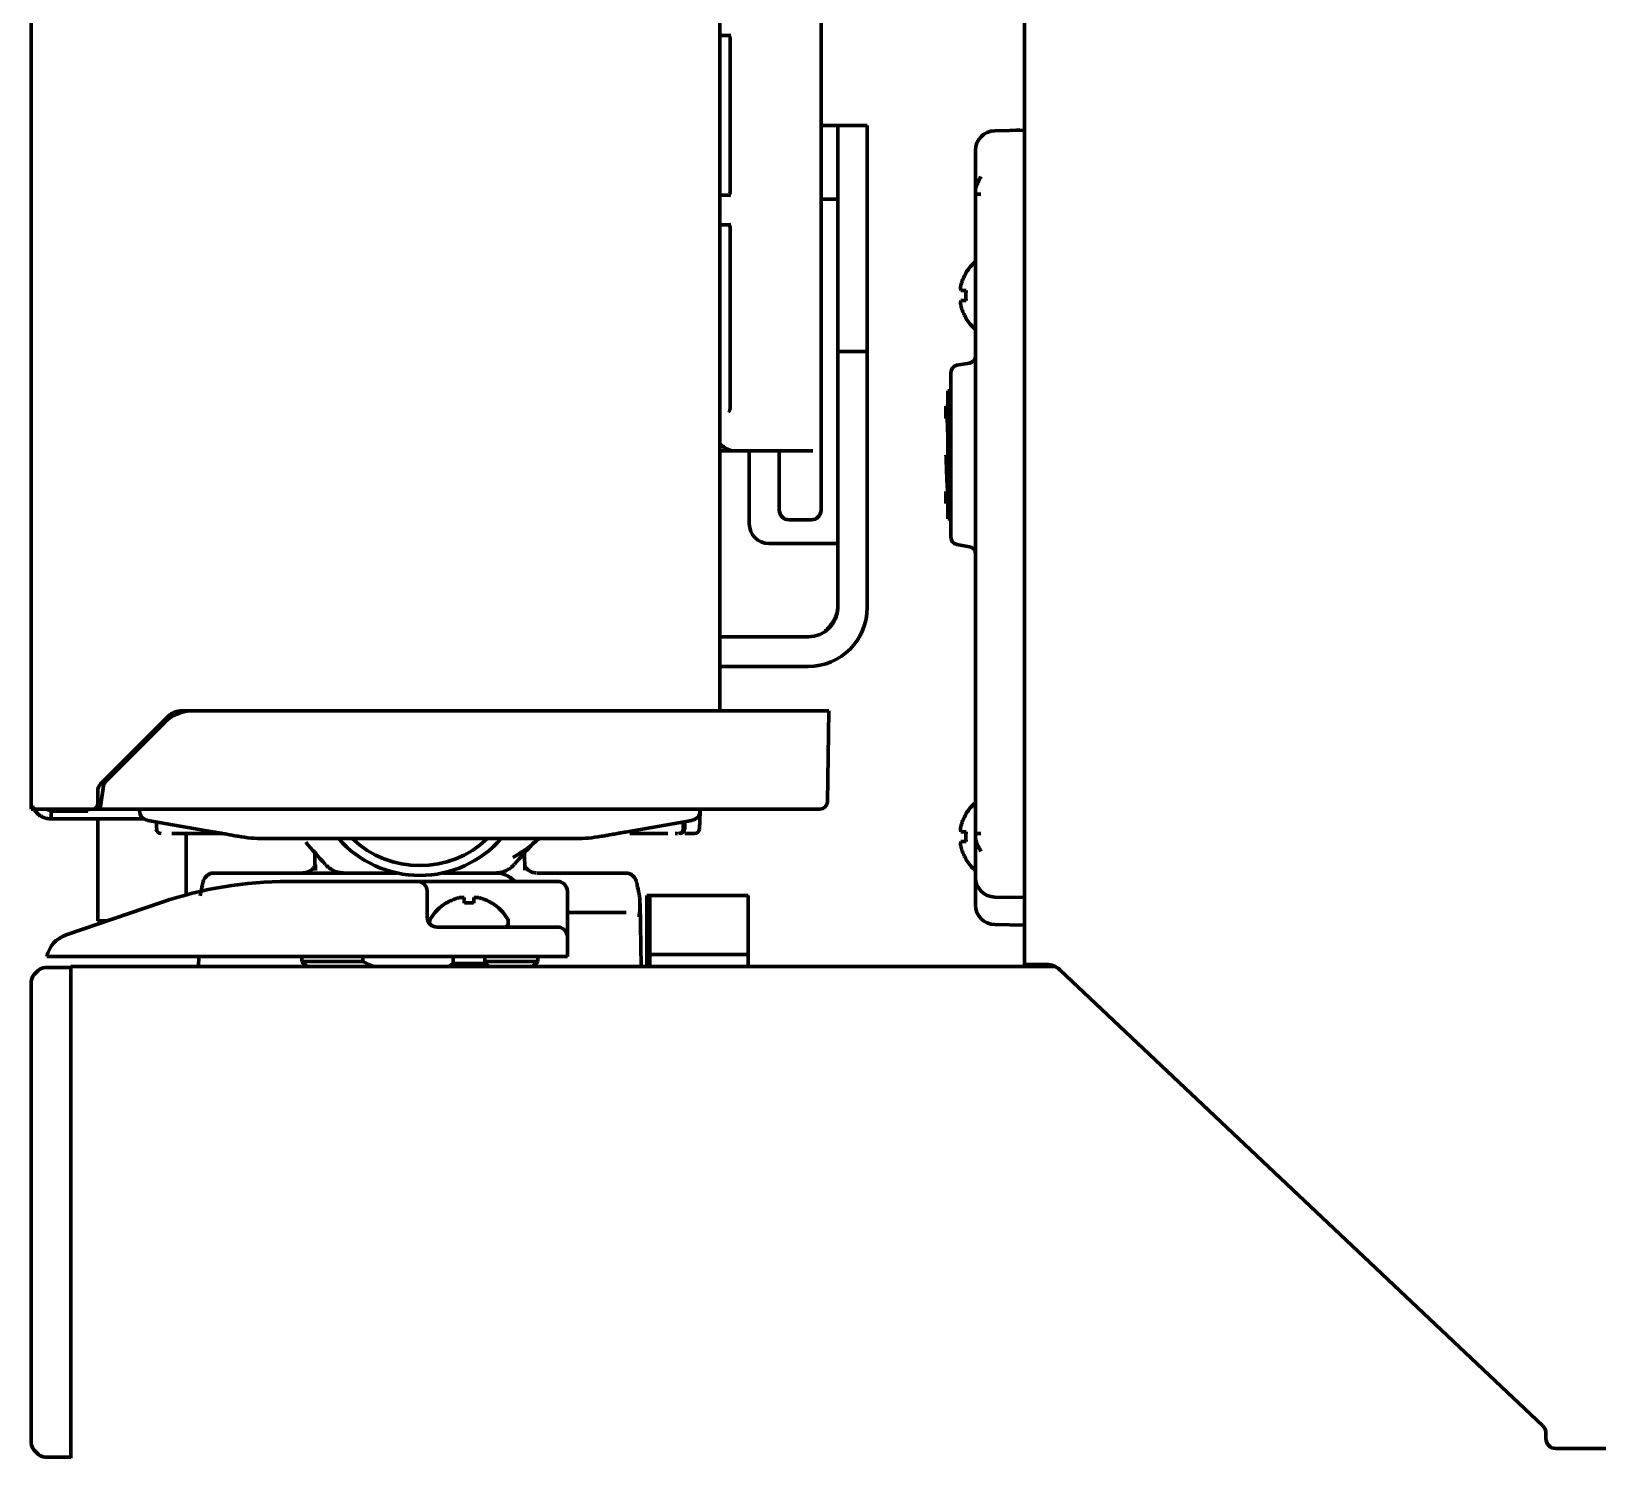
# Model space of a CAD drawing. Header units: inches. Extents: x 904 to 7172, y 213 to 5528.
# Drawn here: x 982.3 to 1141.5, y 1986.8 to 2131.8 of the extents above; entities that cross this region are included whole.
import ezdxf

# ---------------------------------------------------------------- set-up
doc = ezdxf.new("R2010")
doc.units = ezdxf.units.IN

msp = doc.modelspace()

# ---------------------------------------------------------------- linework, layer by layer
at = {"linetype": 'Continuous', "lineweight": 70}
for p, q in [((1083.26, 3702.12), (1083.26, 2036.92)), ((982.26, 2052.72), (982.26, 3700.72)), ((1052.26, 2062.72), (1052.26, 3700.72)), ((1062.56, 2083.12), (1062.56, 2221.12)), ((1053.19, 2131.37), (1052.26, 2131.37)), ((1053.33, 2130.87), (1053.33, 2115.62)), ((1062.56, 2122.22), (1064.26, 2122.22)), ((1064.26, 2117.22), (1064.26, 2122.22)), ((1064.26, 2122.22), (1067.26, 2122.22)), ((1067.26, 2122.22), (1067.26, 2117.22)), ((1080.22, 2121.67), (1083.26, 2121.72)), ((1081.92, 2121.7), (1082.76, 2121.77)), ((1082.76, 2121.77), (1082.76, 2121.71)), ((1078.26, 2114.67), (1078.26, 2119.67)), ((1064.26, 2117.22), (1064.26, 2104.22)), ((1067.26, 2117.22), (1067.26, 2104.22)), ((1052.26, 2115.12), (1053.23, 2115.12)), ((1062.56, 2114.72), (1064.26, 2114.72)), ((1078.26, 2050.77), (1078.26, 2114.67)), ((1053.19, 2112.12), (1052.26, 2112.12)), ((1053.33, 2111.62), (1053.33, 2093.69)), ((1077.28, 2107.22), (1077.31, 2107.22)), ((1064.26, 2099.22), (1064.26, 2104.22)), ((1067.26, 2104.22), (1067.26, 2099.22)), ((1077.31, 2102.62), (1077.28, 2102.62)), ((1064.26, 2099.22), (1067.26, 2099.22)), ((1064.26, 2094.22), (1064.26, 2099.22)), ((1067.26, 2099.22), (1067.26, 2094.22)), ((1077.64, 2098.05), (1076.38, 2097.83)), ((1075.76, 2097.09), (1075.76, 2088.72)), ((1075.46, 2092.2), (1075.46, 2095.22)), ((1075.64, 2095.22), (1075.46, 2095.22)), ((1064.26, 2073.22), (1064.26, 2094.22)), ((1067.26, 2073.22), (1067.26, 2094.22)), ((1075.46, 2093.67), (1075.26, 2093.67)), ((1075.46, 2091.74), (1075.46, 2092.2)), ((1075.46, 2085.7), (1075.46, 2091.74)), ((1053.89, 2089.12), (1052.26, 2089.12)), ((1060.59, 2089.12), (1053.89, 2089.12)), ((1055.26, 2089.12), (1055.26, 2081.72)), ((1058.31, 2089.12), (1058.31, 2083.12)), ((1061.73, 2089.12), (1060.59, 2089.12)), ((1075.76, 2088.72), (1075.76, 2080.35)), ((1075.46, 2085.24), (1075.46, 2085.7)), ((1075.46, 2082.22), (1075.46, 2085.24)), ((1059.31, 2082.12), (1061.13, 2082.12)), ((1061.13, 2082.12), (1061.56, 2082.12)), ((1075.46, 2082.22), (1075.62, 2082.22)), ((1061.26, 2079.72), (1057.26, 2079.72)), ((1061.26, 2079.72), (1064.26, 2079.72)), ((1076.38, 2079.61), (1077.64, 2079.39)), ((1061.26, 2070.22), (1052.26, 2070.22)), ((1061.26, 2067.22), (1052.26, 2067.22)), ((998.67, 2062.72), (997.59, 2062.72)), ((998.67, 2062.72), (1051.48, 2062.72)), ((1054.95, 2062.72), (1051.48, 2062.72)), ((1062.56, 2062.72), (1054.95, 2062.72)), ((1063.36, 2062.72), (1062.56, 2062.72)), ((1063.2, 2053.46), (1063.36, 2062.72)), ((996.17, 2062.14), (989.3, 2055.26)), ((989.98, 2055.69), (995.84, 2061.55)), ((989.01, 2053.22), (989.01, 2054.56)), ((989.36, 2053.46), (989.56, 2054.84)), ((989.36, 2053.46), (989.26, 2052.72)), ((982.26, 2052.72), (984.26, 2052.72)), ((988.51, 2052.72), (984.26, 2052.72)), ((984.26, 2051.72), (984.26, 2052.52)), ((988.01, 2052.52), (984.26, 2052.52)), ((984.26, 2051.72), (993.72, 2051.72)), ((988.01, 2052.72), (988.01, 2052.52)), ((988.51, 2052.72), (989.26, 2052.72)), ((989.01, 2051.72), (989.01, 2041.36)), ((1051.39, 2052.72), (989.26, 2052.72)), ((993.26, 2052.72), (993.26, 2052.53)), ((994.09, 2051.57), (1000.69, 2050.41)), ((1042.83, 2050.41), (1049.43, 2051.57)), ((1050.19, 2050.7), (1050.25, 2052.44)), ((1050.26, 2052.54), (1050.26, 2052.72)), ((1054.21, 2052.72), (1051.39, 2052.72)), ((1052.12, 2052.72), (1052.12, 2052.72)), ((1061.75, 2052.72), (1054.21, 2052.72)), ((1062.45, 2052.72), (1061.75, 2052.72)), ((1077.28, 2052.22), (1077.31, 2052.22)), ((998.01, 2044), (998.01, 2050.22)), ((1003.11, 2049.98), (1003.3, 2049.95)), ((1005.91, 2049.72), (1037.61, 2049.72)), ((1040.22, 2049.95), (1040.41, 2049.98)), ((1048.69, 2050.22), (1049.69, 2050.22)), ((1078.26, 2045.77), (1078.26, 2050.77)), ((1011.1, 2048.27), (1011.08, 2047.04)), ((1032.45, 2046.5), (1032.42, 2048.27)), ((1077.31, 2047.62), (1077.28, 2047.62)), ((1000.84, 2046.22), (1019.43, 2046.22)), ((1021.51, 2045.37), (1008.4, 2045.37)), ((1026.76, 2045.37), (1021.51, 2045.37)), ((1024.09, 2046.22), (1029.5, 2046.22)), ((1035.76, 2045.37), (1026.76, 2045.37)), ((1033.68, 2046.22), (1042.68, 2046.22)), ((1078.26, 2042.97), (1078.26, 2045.68)), ((1022.51, 2041.72), (1022.51, 2044.37)), ((1036.76, 2044.37), (1036.76, 2041.72)), ((1045.16, 2043.92), (1044.86, 2043.92)), ((1044.86, 2043.92), (1044.86, 2036.72)), ((1045.16, 2043.92), (1045.16, 2037.92)), ((1055.16, 2043.92), (1045.16, 2043.92)), ((1055.16, 2037.92), (1055.16, 2043.92)), ((1080.22, 2043.77), (1083.26, 2043.72)), ((995.47, 2043.22), (985.79, 2039.92)), ((1024.46, 2043.17), (1024.46, 2043.2)), ((1029.06, 2043.2), (1029.06, 2043.17)), ((1036.76, 2042.22), (1042.75, 2042.22)), ((1044.26, 2036.72), (1044.15, 2043.08)), ((989.01, 2041.36), (989.5, 2041.18)), ((990.01, 2041.36), (989.01, 2041.36)), ((1022.76, 2041.32), (1022.76, 2041.12)), ((1022.76, 2041.12), (1022.77, 2041.05)), ((1031.76, 2040.72), (1023.51, 2040.72)), ((1030.76, 2041.12), (1030.76, 2041.32)), ((1035.76, 2040.72), (1031.76, 2040.72)), ((1036.76, 2041.72), (1036.76, 2039.72)), ((1080.22, 2040.97), (1083.26, 2040.92)), ((1036.76, 2037.72), (1036.76, 2039.72)), ((1031.76, 2037.72), (984.87, 2037.72)), ((999.28, 2037.72), (999.26, 2036.72)), ((1009.76, 2037.72), (1009.76, 2037.22)), ((1009.76, 2037.22), (1010.26, 2036.72)), ((1009.76, 2037.22), (1015.95, 2037.22)), ((1015.95, 2037.22), (1015.95, 2037.72)), ((1025.16, 2037.01), (1024.66, 2036.72)), ((1025.16, 2037.72), (1025.16, 2037.01)), ((1028.36, 2037.01), (1025.16, 2037.01)), ((1028.36, 2037.01), (1028.36, 2037.72)), ((1028.36, 2037.22), (1033.76, 2037.22)), ((1028.86, 2036.72), (1028.36, 2037.01)), ((1031.76, 2037.72), (1036.76, 2037.72)), ((1033.26, 2036.72), (1033.76, 2037.22)), ((1033.76, 2037.22), (1033.76, 2037.72)), ((1045.16, 2037.92), (1045.16, 2036.72)), ((1055.16, 2037.92), (1045.16, 2037.92)), ((1055.16, 2036.72), (1055.16, 2037.92)), ((982.97, 2036.3), (982.55, 2035.89)), ((986.26, 2036.6), (983.67, 2036.6)), ((986.26, 2036.72), (986.26, 2034.92)), ((1086.35, 2036.72), (986.26, 2036.72)), ((991.76, 2036.72), (991.76, 2036.72)), ((1085.26, 2036.92), (1083.26, 2036.92)), ((1085.26, 2036.92), (1085.46, 2036.92)), ((1085.26, 2036.92), (1085.26, 2036.72)), ((1135.95, 1990.02), (1086.84, 2036.38)), ((982.26, 2035), (982.26, 2035.18)), ((982.26, 2035), (982.26, 1988.45)), ((986.26, 2034.92), (986.26, 1988.52)), ((1136.26, 1988.72), (1136.26, 1989.29)), ((982.26, 1988.26), (982.26, 1988.45)), ((986.26, 1988.52), (986.26, 1986.72)), ((1157.26, 1987.72), (1137.26, 1987.72)), ((982.55, 1987.55), (982.97, 1987.14)), ((983.67, 1986.85), (986.26, 1986.85))]:
    msp.add_line(p, q, dxfattribs=at)
for centre, radius, start, end in [((1080.26, 2119.67), 2, 91, 180), ((1081.38, 2104.72), 4.8, 130.5417, 148.4186), ((1081.06, 2104.92), 3.78, 172.3959, 179.9965), ((1081.06, 2104.92), 3.78, 180.0035, 187.6041), ((1081.38, 2105.12), 4.8, 211.5837, 229.4583), ((1076.51, 2097.09), 0.75, 100, 180), ((1077.51, 2098.79), 0.75, 280, 0), ((1057.26, 2081.72), 2, 180, 270), ((1059.31, 2083.12), 1, 180, 270), ((1061.56, 2083.12), 1, 270, 0), ((1076.51, 2080.35), 0.75, 180, 260), ((1077.51, 2078.65), 0.75, 0, 80), ((1061.26, 2073.22), 3, 270, 0), ((1061.26, 2073.22), 6, 270, 0), ((998.67, 2058.72), 4, 90, 135), ((997.59, 2060.72), 2, 90, 135), ((990.01, 2054.56), 1, 135, 180), ((991.04, 2054.63), 1.5, 135, 172), ((988.51, 2053.22), 0.5, 270, 0), ((1062.45, 2053.47), 0.75, 270, 359), ((1081.38, 2049.72), 4.8, 130.5417, 148.4186), ((994.26, 2052.56), 1, 181.4403, 260), ((1049.26, 2052.56), 1, 280, 358.5401), ((1021.76, 2056.97), 11, 221.2256, 270), ((1021.76, 2056.97), 10, 226.4737, 313.5263), ((1021.76, 2056.97), 11, 270, 318.7744), ((1048.19, 2050.72), 0.5, 270, 358), ((1049.69, 2050.72), 0.5, 270, 358), ((1081.06, 2049.92), 3.78, 172.3959, 179.9965), ((1081.06, 2049.92), 3.78, 180.0035, 187.6041), ((1081.38, 2050.12), 4.8, 211.5837, 229.4583), ((1008.4, 2005.37), 40, 90, 108.8636), ((1021.51, 2044.37), 1, 0, 90), ((1035.76, 2044.37), 1, 0, 90), ((1080.26, 2045.77), 2, 180, 269), ((1026.96, 2039.1), 4.8, 121.5837, 149.6988), ((1026.76, 2039.42), 3.78, 90.0035, 97.6041), ((1026.76, 2039.42), 3.78, 82.3959, 89.9965), ((1026.56, 2039.1), 4.8, 30.3012, 58.4186), ((1080.26, 2042.97), 2, 180, 269), ((1023.51, 2041.72), 1, 180, 270), ((1023.16, 2041.32), 0.4, 149.6988, 180), ((1030.36, 2041.12), 0.4, 270, 0), ((1030.36, 2041.32), 0.4, 0, 30.3012), ((1035.76, 2039.72), 1, 0, 90), ((986.76, 2037.08), 3, 108.8636, 167.5792), ((983.26, 2035.18), 1, 135, 180), ((983.67, 2035.6), 1, 90, 135), ((1085.26, 2038.72), 2, 244.1602, 270), ((1085.46, 2034.92), 2, 46.65, 90), ((1135.26, 1989.29), 1, 0, 46.65), ((983.26, 1988.26), 1, 180, 225), ((1137.26, 1988.72), 1, 180, 270), ((983.67, 1987.85), 1, 225, 270)]:
    msp.add_arc(centre, radius, start, end, dxfattribs=at)
for centre, major_axis, ratio, start_param, end_param in [((1053.87, 2094.12), (0, -5), 0.615661, 5.73191, 6.175284), ((995.46, 2050.72), (0, 0.5), 1, 1.640393, 3.142092), ((1035.36, 2047.72), (0, -2.5), 0.999999, 3.785085, 4.005956), ((1035.36, 2047.72), (0, -2.5), 1, 3.785089, 4.004654), ((1048.06, 2050.72), (0, 0.5), 1, 3.141193, 4.639305), ((1031.75, 2048.93), (32.09, -27.79), 0.353553, 4.310993, 4.385744), ((1011.77, 2048.93), (32.09, 27.79), 0.353553, 5.039041, 5.113788), ((1000.65, 2044.95), (-0.961, 0.275), 0.857313, 0.005589, 0.30176), ((1042.86, 2044.95), (-0.961, -0.275), 0.857313, 2.839833, 3.140059)]:
    msp.add_ellipse(centre, major_axis=major_axis, ratio=ratio, start_param=start_param, end_param=end_param, dxfattribs=at)
for points, knots in [([(1053.18, 2131.44), (1053.18, 2131.44), (1053.18, 2131.44), (1053.21, 2131.41), (1053.26, 2131.3), (1053.31, 2131.14), (1053.33, 2130.99), (1053.33, 2130.9), (1053.33, 2130.87)], [0, 0, 0, 0, 0.064595, 0.272965, 0.480399, 0.692617, 0.92171, 1, 1, 1, 1]), ([(1078.81, 2117.02), (1078.69, 2116.82), (1078.58, 2116.61), (1078.44, 2116.28), (1078.4, 2116.17), (1078.33, 2115.95), (1078.29, 2115.84), (1078.26, 2115.72)], [0, 0, 0, 0, 0.5, 0.5, 0.75, 0.75, 1, 1, 1, 1]), ([(1053.33, 2115.62), (1053.33, 2115.55), (1053.32, 2115.4), (1053.27, 2115.22), (1053.22, 2115.1), (1053.19, 2115.06), (1053.18, 2115.05), (1053.18, 2115.05)], [0, 0, 0, 0, 0.239269, 0.485113, 0.691034, 0.916821, 1, 1, 1, 1]), ([(1053.18, 2112.19), (1053.18, 2112.19), (1053.18, 2112.19), (1053.21, 2112.16), (1053.26, 2112.05), (1053.31, 2111.89), (1053.33, 2111.74), (1053.33, 2111.65), (1053.33, 2111.62)], [0, 0, 0, 0, 0.064595, 0.272965, 0.480399, 0.692617, 0.92171, 1, 1, 1, 1]), ([(1077.31, 2107.22), (1077.19, 2107.02), (1077.08, 2106.81), (1076.94, 2106.48), (1076.9, 2106.37), (1076.83, 2106.15), (1076.79, 2106.04), (1076.76, 2105.92)], [0, 0, 0, 0, 0.5, 0.5, 0.75, 0.75, 1, 1, 1, 1]), ([(1077.31, 2104.42), (1077.19, 2104.42), (1077.08, 2104.42), (1076.94, 2104.42), (1076.9, 2104.42), (1076.83, 2104.42), (1076.79, 2104.42), (1076.76, 2104.42)], [0, 0, 0, 0, 0.5, 0.5, 0.75, 0.75, 1, 1, 1, 1]), ([(1053.33, 2093.69), (1053.33, 2093.62), (1053.32, 2093.48), (1053.27, 2093.29), (1053.22, 2093.17), (1053.19, 2093.13), (1053.18, 2093.12), (1053.18, 2093.12)], [0, 0, 0, 0, 0.239211, 0.484995, 0.690866, 0.916598, 1, 1, 1, 1]), ([(1075.26, 2093.67), (1075.27, 2093.67), (1075.28, 2093.65), (1075.29, 2093.59), (1075.29, 2093.56), (1075.3, 2093.53), (1075.3, 2093.52), (1075.3, 2093.5), (1075.31, 2093.48), (1075.31, 2093.45), (1075.32, 2093.35), (1075.33, 2093.25), (1075.34, 2093.07), (1075.34, 2093.01), (1075.35, 2092.92), (1075.35, 2092.91), (1075.35, 2092.87), (1075.35, 2092.85), (1075.36, 2092.8), (1075.36, 2092.76), (1075.36, 2092.65), (1075.37, 2092.57), (1075.38, 2092.4), (1075.38, 2092.22), (1075.39, 2092.04), (1075.4, 2091.89), (1075.4, 2091.84), (1075.41, 2091.73), (1075.41, 2091.68), (1075.42, 2091.42), (1075.43, 2091.2), (1075.44, 2090.74), (1075.45, 2090.5), (1075.46, 2090.25)], [0, 0, 0, 0, 0.125, 0.125, 0.1875, 0.1875, 0.203125, 0.203125, 0.21875, 0.25, 0.25, 0.375, 0.375, 0.4375, 0.4375, 0.453125, 0.453125, 0.46875, 0.46875, 0.5, 0.5, 0.5625, 0.5625, 0.625, 0.6875, 0.6875, 0.71875, 0.71875, 0.75, 0.75, 0.875, 0.875, 1, 1, 1, 1]), ([(1075.26, 2092.41), (1075.26, 2092.42), (1075.26, 2092.43), (1075.26, 2092.47), (1075.26, 2092.49), (1075.26, 2092.55), (1075.26, 2092.57), (1075.26, 2092.64), (1075.26, 2092.69), (1075.26, 2092.83), (1075.26, 2092.91), (1075.26, 2093.07), (1075.26, 2093.14), (1075.26, 2093.24), (1075.26, 2093.27), (1075.26, 2093.32), (1075.26, 2093.33), (1075.26, 2093.36), (1075.26, 2093.37), (1075.26, 2093.44), (1075.26, 2093.53), (1075.26, 2093.59), (1075.26, 2093.64), (1075.26, 2093.66), (1075.26, 2093.67)], [0, 0, 0, 0, 0.01675, 0.01675, 0.051866, 0.051866, 0.086982, 0.086982, 0.157215, 0.157215, 0.297679, 0.297679, 0.438143, 0.438143, 0.508375, 0.508375, 0.543491, 0.543491, 0.578607, 0.578607, 0.719072, 0.859536, 0.859536, 1, 1, 1, 1]), ([(1075.46, 2092.2), (1075.47, 2092.47), (1075.51, 2092.73), (1075.59, 2093.14), (1075.63, 2093.28), (1075.67, 2093.42)], [0, 0, 0, 0, 0.639156, 0.639156, 1, 1, 1, 1]), ([(1075.67, 2090.5), (1075.63, 2090.65), (1075.59, 2090.8), (1075.55, 2090.98), (1075.55, 2091.01), (1075.54, 2091.08), (1075.53, 2091.11), (1075.51, 2091.21), (1075.5, 2091.28), (1075.48, 2091.47), (1075.47, 2091.61), (1075.46, 2091.74)], [0, 0, 0, 0, 0.367214, 0.367214, 0.446312, 0.446312, 0.52541, 0.52541, 0.683607, 0.683607, 1, 1, 1, 1]), ([(1075.46, 2084.49), (1075.46, 2084.53), (1075.45, 2084.57), (1075.44, 2084.66), (1075.43, 2084.75), (1075.43, 2084.87), (1075.42, 2084.96), (1075.42, 2084.99), (1075.41, 2085.06), (1075.41, 2085.09), (1075.41, 2085.19), (1075.4, 2085.34), (1075.38, 2085.57), (1075.38, 2085.74), (1075.37, 2085.88), (1075.37, 2085.92), (1075.36, 2085.99), (1075.36, 2086.01), (1075.36, 2086.06), (1075.36, 2086.08), (1075.35, 2086.3), (1075.34, 2086.5), (1075.33, 2086.8), (1075.32, 2087.02), (1075.31, 2087.23), (1075.31, 2087.37), (1075.31, 2087.4), (1075.31, 2087.46), (1075.3, 2087.54), (1075.3, 2087.63), (1075.29, 2087.8), (1075.29, 2088.02), (1075.27, 2088.37), (1075.26, 2088.6), (1075.26, 2088.72)], [0, 0, 0, 0, 0.0625, 0.0625, 0.125, 0.1875, 0.1875, 0.21875, 0.21875, 0.25, 0.25, 0.3125, 0.375, 0.4375, 0.4375, 0.46875, 0.46875, 0.484375, 0.484375, 0.5, 0.5, 0.625, 0.625, 0.6875, 0.75, 0.75, 0.765625, 0.765625, 0.78125, 0.8125, 0.8125, 0.875, 0.9375, 1, 1, 1, 1]), ([(1075.46, 2085.7), (1075.47, 2085.97), (1075.51, 2086.23), (1075.59, 2086.64), (1075.63, 2086.78), (1075.67, 2086.92)], [0, 0, 0, 0, 0.639156, 0.639156, 1, 1, 1, 1]), ([(1075.26, 2083.77), (1075.26, 2083.78), (1075.26, 2083.82), (1075.26, 2083.88), (1075.26, 2083.94), (1075.26, 2083.96), (1075.26, 2083.99), (1075.26, 2084), (1075.26, 2084.03), (1075.26, 2084.04), (1075.26, 2084.11), (1075.26, 2084.17), (1075.26, 2084.3), (1075.26, 2084.37), (1075.26, 2084.53), (1075.26, 2084.62), (1075.26, 2084.73), (1075.26, 2084.76), (1075.26, 2084.8), (1075.26, 2084.88), (1075.26, 2084.95), (1075.26, 2085)], [0, 0, 0, 0, 0.14299, 0.28598, 0.28598, 0.357475, 0.357475, 0.393222, 0.393222, 0.42897, 0.42897, 0.57196, 0.57196, 0.71495, 0.71495, 0.85794, 0.85794, 0.893687, 0.893687, 0.929434, 1, 1, 1, 1]), ([(1075.67, 2084), (1075.63, 2084.15), (1075.59, 2084.3), (1075.55, 2084.48), (1075.55, 2084.51), (1075.54, 2084.58), (1075.53, 2084.61), (1075.51, 2084.71), (1075.5, 2084.78), (1075.48, 2084.97), (1075.47, 2085.11), (1075.46, 2085.24)], [0, 0, 0, 0, 0.367214, 0.367214, 0.446312, 0.446312, 0.52541, 0.52541, 0.683607, 0.683607, 1, 1, 1, 1]), ([(1062.93, 2070.72), (1062.97, 2070.77), (1063.07, 2070.87), (1063.23, 2071.04), (1063.38, 2071.22), (1063.53, 2071.4), (1063.66, 2071.59), (1063.79, 2071.77), (1063.89, 2071.95), (1063.99, 2072.13), (1064.07, 2072.31), (1064.14, 2072.49), (1064.19, 2072.68), (1064.23, 2072.86), (1064.25, 2073.04), (1064.26, 2073.16), (1064.26, 2073.22)], [0, 0, 0, 0, 0.054002, 0.126771, 0.19954, 0.272309, 0.345078, 0.417847, 0.490616, 0.563385, 0.636154, 0.708924, 0.781693, 0.854462, 0.927231, 1, 1, 1, 1]), ([(982.39, 2053.01), (982.39, 2053.01), (982.4, 2052.97), (982.43, 2052.91), (982.48, 2052.81), (982.53, 2052.72), (982.58, 2052.63), (982.64, 2052.55), (982.7, 2052.46), (982.77, 2052.38), (982.84, 2052.31), (982.92, 2052.23), (983, 2052.17), (983.08, 2052.1), (983.17, 2052.04), (983.26, 2051.99), (983.35, 2051.94), (983.45, 2051.89), (983.54, 2051.85), (983.64, 2051.82), (983.74, 2051.79), (983.84, 2051.76), (983.95, 2051.75), (984.05, 2051.73), (984.15, 2051.72), (984.22, 2051.72), (984.26, 2051.72)], [0, 0, 0, 0, 0.001919, 0.045314, 0.088709, 0.132103, 0.175498, 0.218893, 0.262288, 0.305683, 0.349078, 0.392472, 0.435867, 0.479262, 0.522657, 0.566052, 0.609447, 0.652841, 0.696236, 0.739631, 0.783026, 0.826421, 0.869816, 0.91321, 0.956605, 1, 1, 1, 1]), ([(984.26, 2052.52), (984.22, 2052.54), (984.15, 2052.56), (984.04, 2052.6), (983.94, 2052.65), (983.84, 2052.68), (983.78, 2052.71), (983.76, 2052.72)], [0, 0, 0, 0, 0.214054, 0.428108, 0.642162, 0.856216, 1, 1, 1, 1]), ([(1077.31, 2052.22), (1077.19, 2052.02), (1077.08, 2051.81), (1076.94, 2051.48), (1076.9, 2051.37), (1076.83, 2051.15), (1076.79, 2051.04), (1076.76, 2050.92)], [0, 0, 0, 0, 0.5, 0.5, 0.75, 0.75, 1, 1, 1, 1]), ([(1000.39, 2050.22), (1000.15, 2050.22), (999.9, 2050.22), (999.34, 2050.22), (999.05, 2050.22), (998.41, 2050.22), (998.06, 2050.22), (997.61, 2050.22), (997.52, 2050.22), (997.38, 2050.22), (997.33, 2050.22), (997.24, 2050.22), (997, 2050.22), (996.75, 2050.22), (996.55, 2050.22)], [0, 0, 0, 0, 0.25, 0.25, 0.5, 0.5, 0.75, 0.75, 0.8125, 0.8125, 0.84375, 0.84375, 0.875, 1, 1, 1, 1]), ([(1001.74, 2050.22), (1001.73, 2050.22), (1001.71, 2050.22), (1001.65, 2050.22), (1001.61, 2050.22), (1001.53, 2050.22), (1001.5, 2050.22), (1001.31, 2050.22), (1001.17, 2050.22), (1000.92, 2050.22), (1000.8, 2050.22), (1000.58, 2050.22), (1000.48, 2050.22), (1000.39, 2050.22)], [0, 0, 0, 0, 0.03395, 0.03395, 0.102953, 0.102953, 0.171957, 0.171957, 0.447971, 0.447971, 0.723986, 0.723986, 1, 1, 1, 1]), ([(1000.69, 2050.41), (1000.79, 2050.39), (1000.99, 2050.36), (1001.18, 2050.32), (1001.3, 2050.3), (1001.32, 2050.3), (1001.37, 2050.29), (1001.44, 2050.28), (1001.51, 2050.27), (1001.65, 2050.24), (1001.73, 2050.23), (1001.82, 2050.21)], [0, 0, 0, 0, 0.25, 0.5, 0.5, 0.5625, 0.5625, 0.625, 0.75, 0.75, 1, 1, 1, 1]), ([(1001.82, 2050.21), (1001.92, 2050.19), (1002.02, 2050.18), (1002.23, 2050.14), (1002.33, 2050.12), (1002.55, 2050.08), (1002.77, 2050.04), (1002.99, 2050), (1003.11, 2049.98)], [0, 0, 0, 0, 0.25, 0.25, 0.5, 0.5, 0.75, 1, 1, 1, 1]), ([(1040.41, 2049.98), (1040.53, 2050), (1040.75, 2050.04), (1040.97, 2050.08), (1041.19, 2050.12), (1041.4, 2050.16), (1041.6, 2050.19), (1041.7, 2050.21)], [0, 0, 0, 0, 0.25, 0.5, 0.5, 0.75, 1, 1, 1, 1]), ([(1041.7, 2050.21), (1041.79, 2050.23), (1041.87, 2050.24), (1042.01, 2050.27), (1042.06, 2050.27), (1042.13, 2050.29), (1042.15, 2050.29), (1042.2, 2050.3), (1042.22, 2050.3), (1042.34, 2050.32), (1042.44, 2050.34), (1042.63, 2050.38), (1042.73, 2050.39), (1042.83, 2050.41)], [0, 0, 0, 0, 0.25, 0.25, 0.375, 0.375, 0.4375, 0.4375, 0.5, 0.5, 0.75, 0.75, 1, 1, 1, 1]), ([(1046.97, 2050.22), (1046.57, 2050.22), (1046.19, 2050.22), (1045.46, 2050.22), (1045.12, 2050.22), (1044.48, 2050.22), (1044.18, 2050.22), (1043.83, 2050.22), (1043.76, 2050.22), (1043.66, 2050.22), (1043.63, 2050.22), (1043.57, 2050.22), (1043.4, 2050.22), (1043.25, 2050.22), (1043.13, 2050.22)], [0, 0, 0, 0, 0.25, 0.25, 0.5, 0.5, 0.75, 0.75, 0.8125, 0.8125, 0.84375, 0.84375, 0.875, 1, 1, 1, 1]), ([(1047.97, 2050.22), (1047.96, 2050.22), (1047.94, 2050.22), (1047.9, 2050.22), (1047.87, 2050.22), (1047.82, 2050.22), (1047.8, 2050.22), (1047.77, 2050.22), (1047.75, 2050.22), (1047.73, 2050.22)], [0, 0, 0, 0, 0.27385, 0.27385, 0.636925, 0.636925, 0.818462, 0.818462, 1, 1, 1, 1]), ([(1078.81, 2050.22), (1078.69, 2050.22), (1078.58, 2050.22), (1078.44, 2050.22), (1078.4, 2050.22), (1078.33, 2050.22), (1078.29, 2050.22), (1078.26, 2050.22)], [0, 0, 0, 0, 0.5, 0.5, 0.75, 0.75, 1, 1, 1, 1]), ([(1031.21, 2047.78), (1031.32, 2047.85), (1031.44, 2047.92), (1031.66, 2048.06), (1031.77, 2048.13), (1031.99, 2048.26), (1032.1, 2048.33), (1032.31, 2048.47), (1032.41, 2048.54), (1032.61, 2048.67), (1032.71, 2048.74), (1032.85, 2048.84), (1032.89, 2048.87), (1032.98, 2048.94), (1033.03, 2048.97), (1033.11, 2049.04), (1033.16, 2049.07), (1033.24, 2049.14), (1033.27, 2049.17), (1033.35, 2049.23), (1033.38, 2049.27), (1033.42, 2049.31), (1033.44, 2049.33), (1033.46, 2049.36), (1033.48, 2049.37), (1033.49, 2049.38)], [0, 0, 0, 0, 0.125, 0.125, 0.25, 0.25, 0.375, 0.375, 0.5, 0.5, 0.625, 0.625, 0.6875, 0.6875, 0.75, 0.75, 0.8125, 0.8125, 0.875, 0.875, 0.9375, 0.9375, 0.96875, 0.96875, 1, 1, 1, 1]), ([(1077.31, 2049.42), (1077.19, 2049.42), (1077.08, 2049.42), (1076.94, 2049.42), (1076.9, 2049.42), (1076.83, 2049.42), (1076.79, 2049.42), (1076.76, 2049.42)], [0, 0, 0, 0, 0.5, 0.5, 0.75, 0.75, 1, 1, 1, 1]), ([(1011.14, 2047.03), (1011.15, 2047.04), (1011.15, 2047.05), (1011.08, 2046.87), (1010.76, 2046.49), (1010.23, 2046.24), (1009.96, 2046.24), (1009.86, 2046.25)], [0, 0, 0, 0, 0.056296, 0.267068, 0.523221, 0.827781, 1, 1, 1, 1]), ([(1014.07, 2046.22), (1013.98, 2046.22), (1013.89, 2046.23), (1013.71, 2046.25), (1013.53, 2046.27), (1013.36, 2046.32), (1013.23, 2046.36), (1013.19, 2046.38), (1013.11, 2046.41), (1013.07, 2046.43), (1012.94, 2046.49), (1012.86, 2046.53), (1012.74, 2046.6), (1012.71, 2046.62), (1012.65, 2046.66), (1012.63, 2046.67), (1012.59, 2046.7), (1012.5, 2046.77), (1012.34, 2046.9), (1012.21, 2047.03), (1012.15, 2047.1)], [0, 0, 0, 0, 0.125, 0.125, 0.25, 0.375, 0.375, 0.4375, 0.4375, 0.5, 0.5, 0.625, 0.625, 0.6875, 0.6875, 0.71875, 0.71875, 0.75, 0.875, 1, 1, 1, 1]), ([(1031.37, 2047.1), (1031.34, 2047.07), (1031.31, 2047.03), (1031.25, 2046.96), (1031.21, 2046.93), (1031.11, 2046.84), (1030.97, 2046.72), (1030.74, 2046.57), (1030.58, 2046.49), (1030.48, 2046.44), (1030.46, 2046.43), (1030.42, 2046.41), (1030.35, 2046.39), (1030.29, 2046.37), (1030.16, 2046.32), (1030.08, 2046.3), (1029.94, 2046.27), (1029.9, 2046.26), (1029.81, 2046.25), (1029.77, 2046.24), (1029.63, 2046.23), (1029.54, 2046.22), (1029.45, 2046.22)], [0, 0, 0, 0, 0.0625, 0.0625, 0.125, 0.125, 0.25, 0.375, 0.5, 0.5, 0.53125, 0.53125, 0.5625, 0.625, 0.625, 0.75, 0.75, 0.8125, 0.8125, 0.875, 0.875, 1, 1, 1, 1]), ([(1033.64, 2046.25), (1033.51, 2046.24), (1033.17, 2046.26), (1032.62, 2046.62), (1032.45, 2046.88), (1032.41, 2046.96)], [0, 0, 0, 0, 0.255554, 0.71196, 1, 1, 1, 1]), ([(999.43, 2043.9), (999.45, 2043.99), (999.46, 2044.08), (999.52, 2044.44), (999.59, 2044.71), (999.67, 2044.97)], [0, 0, 0, 0, 0.258744, 0.258744, 1, 1, 1, 1]), ([(1000.83, 2046.2), (1000.77, 2046.21), (1000.58, 2046.22), (1000.27, 2046.09), (1000, 2045.85), (999.81, 2045.57), (999.72, 2045.38), (999.7, 2045.24), (999.7, 2045.22)], [0, 0, 0, 0, 0.092867, 0.324216, 0.523827, 0.721789, 0.962352, 1, 1, 1, 1]), ([(1029.5, 2046.22), (1029.59, 2046.22), (1029.68, 2046.22), (1029.86, 2046.2), (1030.04, 2046.17), (1030.21, 2046.12), (1030.34, 2046.08), (1030.38, 2046.06), (1030.46, 2046.03), (1030.51, 2046.01), (1030.63, 2045.96), (1030.71, 2045.92), (1030.83, 2045.85), (1030.87, 2045.82), (1030.92, 2045.78), (1030.94, 2045.77), (1030.98, 2045.74), (1031.08, 2045.68), (1031.24, 2045.55), (1031.37, 2045.41), (1031.43, 2045.34)], [0, 0, 0, 0, 0.125, 0.125, 0.25, 0.375, 0.375, 0.4375, 0.4375, 0.5, 0.5, 0.625, 0.625, 0.6875, 0.6875, 0.71875, 0.71875, 0.75, 0.875, 1, 1, 1, 1]), ([(1043.81, 2045.22), (1043.79, 2045.32), (1043.73, 2045.53), (1043.54, 2045.84), (1043.22, 2046.1), (1042.9, 2046.23), (1042.72, 2046.21), (1042.68, 2046.2)], [0, 0, 0, 0, 0.21456, 0.467419, 0.698563, 0.931398, 1, 1, 1, 1]), ([(1044.05, 2041.78), (1044.09, 2042.04), (1044.12, 2042.31), (1044.15, 2042.84), (1044.15, 2043.11), (1044.13, 2043.51), (1044.12, 2043.64), (1044.09, 2043.91), (1044.07, 2044.04), (1043.99, 2044.44), (1043.93, 2044.71), (1043.85, 2044.97)], [0, 0, 0, 0, 0.25, 0.25, 0.5, 0.5, 0.625, 0.625, 0.75, 0.75, 1, 1, 1, 1]), ([(1026.26, 2043.17), (1026.26, 2043.29), (1026.26, 2043.4), (1026.26, 2043.54), (1026.26, 2043.58), (1026.26, 2043.65), (1026.26, 2043.69), (1026.26, 2043.72)], [0, 0, 0, 0, 0.5, 0.5, 0.75, 0.75, 1, 1, 1, 1]), ([(1029.06, 2043.17), (1028.86, 2043.29), (1028.65, 2043.4), (1028.32, 2043.54), (1028.21, 2043.58), (1027.99, 2043.65), (1027.87, 2043.69), (1027.76, 2043.72)], [0, 0, 0, 0, 0.5, 0.5, 0.75, 0.75, 1, 1, 1, 1]), ([(983.83, 2037.72), (983.83, 2037.72), (983.84, 2037.72), (983.86, 2037.72), (983.87, 2037.72), (983.88, 2037.72), (983.89, 2037.72), (983.9, 2037.72), (983.9, 2037.72), (983.94, 2037.72), (983.97, 2037.72), (984.02, 2037.72), (984.03, 2037.72), (984.05, 2037.72), (984.06, 2037.72), (984.09, 2037.72), (984.14, 2037.72), (984.19, 2037.72), (984.24, 2037.72), (984.27, 2037.72), (984.35, 2037.72), (984.41, 2037.72), (984.51, 2037.72), (984.54, 2037.72), (984.59, 2037.72), (984.6, 2037.72), (984.63, 2037.72), (984.65, 2037.72), (984.73, 2037.72), (984.8, 2037.72), (984.87, 2037.72)], [0, 0, 0, 0, 0.118661, 0.118661, 0.181614, 0.181614, 0.21309, 0.21309, 0.244566, 0.244566, 0.370472, 0.370472, 0.401948, 0.401948, 0.433425, 0.433425, 0.496378, 0.55933, 0.55933, 0.622283, 0.622283, 0.748189, 0.748189, 0.811142, 0.811142, 0.842618, 0.842618, 0.874094, 0.874094, 1, 1, 1, 1])]:
    msp.add_open_spline(points, degree=3, knots=knots, dxfattribs=at)
for points, degree in [([(1078.26, 2115.22), (1078.28, 2115.22), (1078.31, 2115.22), (1078.36, 2115.22), (1078.41, 2115.22), (1078.48, 2115.22), (1078.54, 2115.22), (1078.62, 2115.22), (1078.7, 2115.22), (1078.78, 2115.22), (1078.81, 2115.22)], 3), ([(1076.76, 2105.92), (1076.76, 2105.9), (1076.75, 2105.84), (1076.75, 2105.77), (1076.75, 2105.7), (1076.75, 2105.63), (1076.75, 2105.56), (1076.76, 2105.49), (1076.76, 2105.44), (1076.76, 2105.42)], 3), ([(1076.76, 2104.42), (1076.76, 2104.4), (1076.76, 2104.35), (1076.75, 2104.28), (1076.75, 2104.21), (1076.75, 2104.14), (1076.75, 2104.06), (1076.76, 2103.99), (1076.76, 2103.95), (1076.76, 2103.92)], 3), ([(1076.76, 2105.42), (1076.78, 2105.42), (1076.81, 2105.42), (1076.86, 2105.42), (1076.91, 2105.42), (1076.98, 2105.42), (1077.04, 2105.42), (1077.12, 2105.42), (1077.2, 2105.42), (1077.28, 2105.42), (1077.31, 2105.42)], 3), ([(1076.76, 2103.92), (1076.78, 2103.87), (1076.81, 2103.76), (1076.86, 2103.6), (1076.91, 2103.44), (1076.98, 2103.28), (1077.04, 2103.13), (1077.12, 2102.98), (1077.2, 2102.81), (1077.28, 2102.69), (1077.31, 2102.62)], 3), ([(1053.54, 2089.15), (1053.58, 2089.14), (1053.65, 2089.13), (1053.77, 2089.12), (1053.85, 2089.12), (1053.89, 2089.12)], 3), ([(1075.27, 2083.78), (1075.36, 2083.97), (1075.46, 2084.16)], 2), ([(994.96, 2051.42), (995.01, 2050.69)], 1), ([(1048.52, 2050.69), (1048.56, 2051.42)], 1), ([(1048.72, 2051.48), (1048.71, 2051.22), (1048.7, 2050.96), (1048.69, 2050.7)], 3), ([(1003.3, 2049.95), (1003.73, 2049.87), (1004.6, 2049.76), (1005.47, 2049.72), (1005.91, 2049.72)], 3), ([(1037.61, 2049.72), (1038.05, 2049.72), (1038.92, 2049.76), (1039.79, 2049.87), (1040.22, 2049.95)], 3), ([(1076.76, 2050.92), (1076.76, 2050.9), (1076.75, 2050.84), (1076.75, 2050.77), (1076.75, 2050.7), (1076.75, 2050.63), (1076.75, 2050.56), (1076.76, 2050.49), (1076.76, 2050.44), (1076.76, 2050.42)], 3), ([(1076.76, 2050.42), (1076.78, 2050.42), (1076.81, 2050.42), (1076.86, 2050.42), (1076.91, 2050.42), (1076.98, 2050.42), (1077.04, 2050.42), (1077.12, 2050.42), (1077.2, 2050.42), (1077.28, 2050.42), (1077.31, 2050.42)], 3), ([(1078.26, 2049.72), (1078.28, 2049.67), (1078.31, 2049.56), (1078.36, 2049.4), (1078.41, 2049.24), (1078.48, 2049.08), (1078.54, 2048.93), (1078.62, 2048.78), (1078.7, 2048.61), (1078.78, 2048.49), (1078.81, 2048.42)], 3), ([(1076.76, 2049.42), (1076.76, 2049.4), (1076.76, 2049.35), (1076.75, 2049.28), (1076.75, 2049.21), (1076.75, 2049.14), (1076.75, 2049.06), (1076.76, 2048.99), (1076.76, 2048.95), (1076.76, 2048.92)], 3), ([(1076.76, 2048.92), (1076.78, 2048.87), (1076.81, 2048.76), (1076.86, 2048.6), (1076.91, 2048.44), (1076.98, 2048.28), (1077.04, 2048.13), (1077.12, 2047.98), (1077.2, 2047.81), (1077.28, 2047.69), (1077.31, 2047.62)], 3), ([(1011.16, 2046.47), (1011.15, 2047.05)], 1), ([(1025.76, 2043.72), (1025.71, 2043.7), (1025.6, 2043.67), (1025.44, 2043.62), (1025.28, 2043.57), (1025.12, 2043.51), (1024.97, 2043.44), (1024.81, 2043.36), (1024.65, 2043.28), (1024.52, 2043.21), (1024.46, 2043.17)], 3), ([(1026.26, 2043.72), (1026.24, 2043.72), (1026.19, 2043.73), (1026.12, 2043.73), (1026.05, 2043.73), (1025.97, 2043.73), (1025.9, 2043.73), (1025.83, 2043.73), (1025.78, 2043.72), (1025.76, 2043.72)], 3), ([(1027.76, 2043.72), (1027.73, 2043.72), (1027.68, 2043.73), (1027.61, 2043.73), (1027.54, 2043.73), (1027.47, 2043.73), (1027.4, 2043.73), (1027.33, 2043.73), (1027.28, 2043.72), (1027.26, 2043.72)], 3), ([(1027.26, 2043.72), (1027.26, 2043.7), (1027.26, 2043.67), (1027.26, 2043.62), (1027.26, 2043.57), (1027.26, 2043.51), (1027.26, 2043.44), (1027.26, 2043.36), (1027.26, 2043.28), (1027.26, 2043.21), (1027.26, 2043.17)], 3), ([(1015.95, 2037.22), (1016.14, 2037.13), (1016.51, 2036.96), (1016.88, 2036.8), (1017.07, 2036.72)], 3)]:
    msp.add_open_spline(points, degree=degree, dxfattribs=at)

doc.saveas('drawing.dxf')
